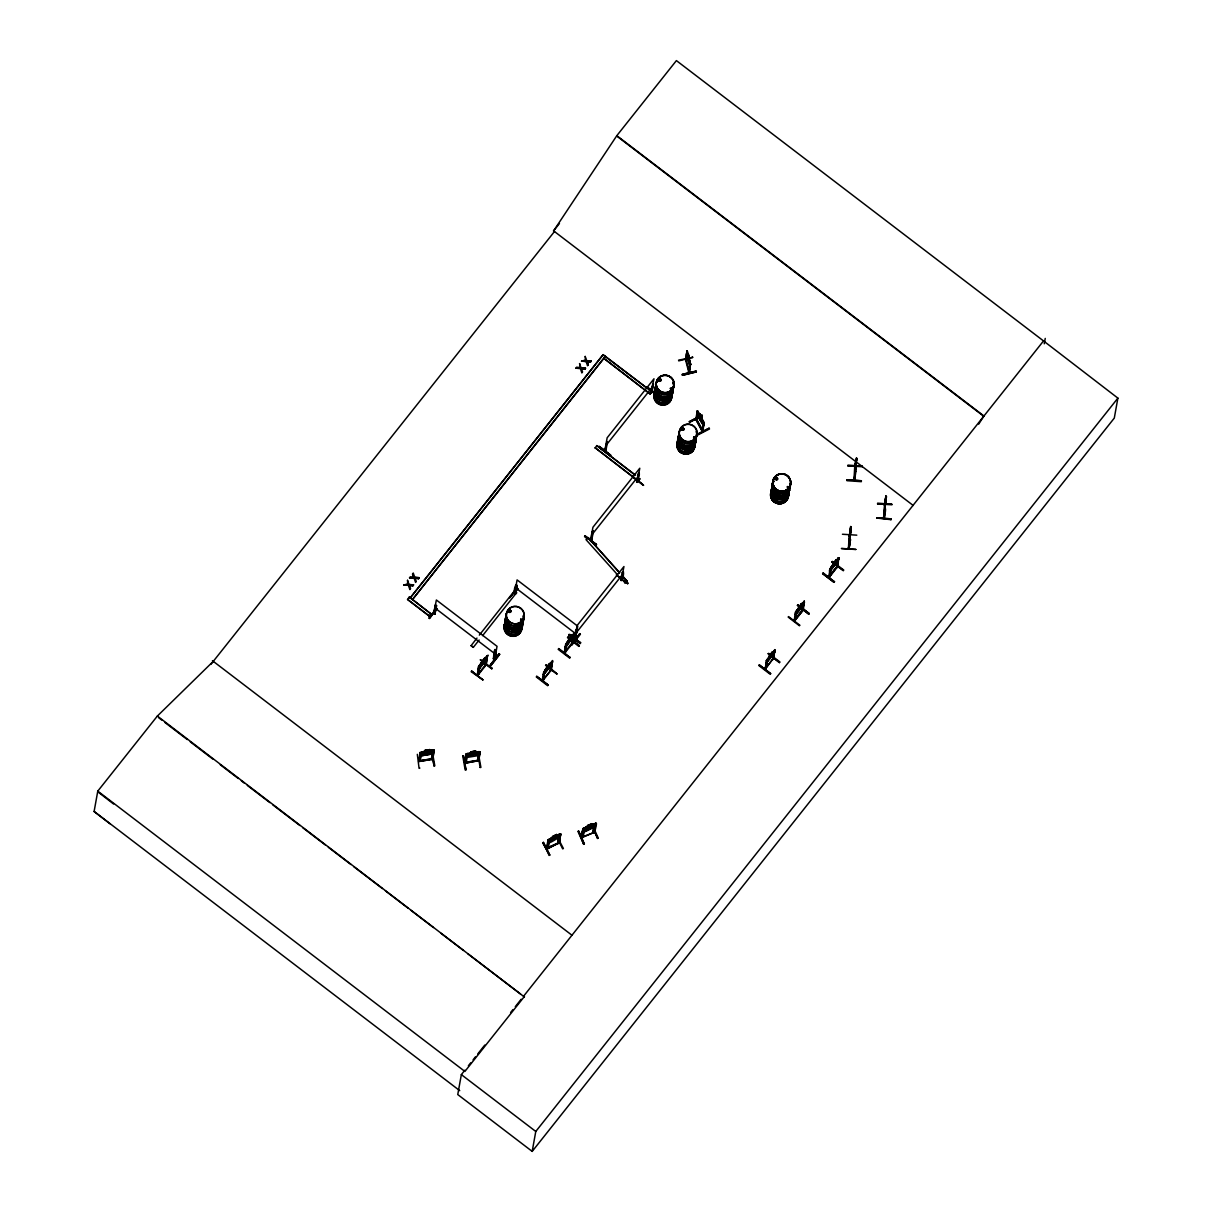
<?xml version="1.0" encoding="UTF-8"?>
<svg xmlns="http://www.w3.org/2000/svg" width="1212" height="1212" viewBox="0 0 1212 1212"><rect width="100%" height="100%" fill="white"/><g stroke="black" fill="none" stroke-linecap="round" stroke-linejoin="round"><path stroke-width="1.5" d="M508.51 611.333L510.07 609.894M509.146 610.484L509.237 611.575M511.282 611.363L509.722 609.818M520.872 619.287L521.16 620.12M520.978 619.393L520.812 619.968M658.677 380.81L658.601 379.462M660.631 380.113L660.57 379.674M660.995 379.492L660.888 380.826M670.584 388.385L670.857 388.9M681.432 429.139L682.023 427.942M683.659 428.881L682.22 428.184L682.432 429.821M681.977 428.76L682.295 429.548M683.916 429.821L683.341 427.73L681.705 428.139M693.552 438.153L693.946 436.82M693.643 437.593L693.885 437.032M694.506 438.168L694.688 437.259M775.15 479.134L775.256 478.089M777.422 478.407L776.316 479.543L775.498 478.649M777.725 478.437L777.543 479.467M788.088 486.921L787.845 487.482M788.285 487.663L788.285 486.724M849.642 538.204L849.642 539.734L850.657 530.644M855.172 469.711L855.157 471.226L855.854 466.893M884.821 507.752L884.805 509.267L885.851 499.798M850.672 527.75L850.703 526.705M850.824 527.765L850.718 526.538L849.294 536.158M856.384 458.03L854.914 466.09M885.836 497.284L885.881 496.072L885.987 497.299M548.157 848.385L547.688 847.642L546.536 848.43M849.703 536.613L851.263 527.099L848.415 548.915L849.173 535.174M850.551 528.993L850.688 530.25M855.975 462.469L856.066 460.484M885.002 508.646L885.714 498.541M855.384 467.09C856.536 465.09 857.475 444.698 855.49 471.847M885.411 502.465L885.033 508.237M885.093 505.586L886.427 496.632L883.518 517.857M842.431 534.25L856.793 535.159M849.854 535.659L849.294 536.007M862.308 466.741L847.946 465.893L847.991 465.105L862.338 466.165L847.946 465.893M891.941 504.798L877.594 503.934L877.639 503.162L891.987 504.222L877.594 503.934M855.354 470.589L856.172 462.136M856.202 461.742L855.854 465.105L855.854 463.181L855.884 464.287M885.517 502.404L885.608 501.723M850.369 532.795L850.294 532.038L849.87 538.689M849.839 539.098L850.173 535.265M847.052 479.755L846.976 480.694L861.308 481.679L861.384 480.77L847.052 479.755L861.384 480.77M849.415 542.385L850.233 529.159L848.991 548.915L850.445 539.567L849.067 547.582M849.082 548.672L850.445 539.567M849.945 539.522L850.369 540.825M855.475 471.013L853.945 480.406L854.748 466.378L855.49 466.711M851.263 527.099L850.688 528.326M854.536 478.892L853.839 480.316M854.793 473.725L855.005 474.483L855.49 463.06L854.521 480.406L855.975 471.059M855.308 468.923L856.172 461.302M883.593 518.312L884.548 504.283M885.29 501.192L885.563 498.708L884.306 517.918M885.124 509.07L883.73 516.751M886.427 496.632L885.851 497.859M890.956 519.751L891.032 518.812L876.67 518.024L890.971 519.675M855.384 470.18L855.945 464.044M841.492 548.597L855.839 549.49M891.032 518.842L876.67 517.963M594.547 832.462C600.849 809.237 588.577 837.765 594.728 832.099L581.745 837.734C581.624 828.599 586.457 823.766 582.866 837.416L581.593 836.992M855.445 465.408L855.748 462.317M849.93 533.916L850.218 530.826M885.093 503.45L885.381 500.374M850.309 534.007L850.703 529.78L850.354 534.401M885.487 503.541L885.866 499.314L885.23 502.662M850.324 531.78L850.339 533.613M885.487 501.313L885.502 503.162M855.49 463.135L855.914 460.666L855.642 463.151M434.275 612.545L434.79 613.969L433.835 613.105M493.42 658.949C495.45 634.527 497.329 666.176 493.314 658.358M494.693 658.919L493.86 658.389M574.049 638.254C573.2 642.208 578.079 626.68 575.548 630.664M110.004 823.766L94.112 811.479L97.778 791.118L157.363 716.05L524.372 996.961L523.508 996.309L1043.517 340.92L676.402 60.6L616.817 135.668L553.611 230.871L554.46 231.537L210.949 664.297M157.363 716.05L213.282 661.343M408.399 585.32L403.869 585.002L408.399 585.32L409.883 589.577L410.58 588.577L409.338 585.351L412.807 585.76L409.338 585.351M407.52 580.396L409.05 584.548L413.519 584.866L409.05 584.548M414.095 578.154L409.565 577.821L414.095 578.154L415.58 582.411L416.277 581.396L415.034 578.169L418.504 578.578L415.034 578.169M407.535 599.44L429.139 615.954L407.535 599.44L409.292 597.046L430.851 613.802L409.292 597.046M412.55 574.049L413.807 577.336L412.55 574.049L413.247 573.049L414.746 577.366L419.216 577.7L414.746 577.366M435.396 609.681L428.806 617.999L429.442 618.468L437.002 608.53M436.532 605.606L434.911 614.06L436.532 605.606L435.502 604.833L433.684 612.817M434.184 612.499L434.79 613.969M417.322 754.318L419.079 768.347L419.867 768.06M431.654 759.303C426.942 760.121 419.716 761.697 418.837 760.682M425.17 750.395L425.003 751.379L420.14 752.47C415.352 780.376 424.094 734.457 419.973 761.394M421.458 752.834L420.034 760.818L418.67 760.924M425.139 750.243L424.579 753.394L428.912 752.682L429.639 749.486L429.472 750.47M425.897 750.289L428.684 749.834M432.896 758.954L434.047 750.804L432.775 751.016L431.275 759.5L432.851 759.242M433.426 752.728L433.896 750.107M418.655 760.757L418.837 761.5L432.699 759.257L434.047 750.077L421.837 751.864M434.032 765.939L432.017 753.622L434.032 765.939L434.82 765.802L432.608 753.652M471.089 645.678L473.301 647.36L471.089 645.678L476.967 638.073M484.361 659.328L484.512 658.101L478.513 666.691L478.043 669.327L479.058 669.024M478.74 666.676L477.195 675.235L485.891 664.282M479.028 667.554L479.422 666.267L477.498 675.66L478.482 674.614L477.831 673.978L477.649 675.538L486.209 664.903L484.952 665.312L485.845 664.115M479.816 666.57L478.407 674.751L479.422 666.267M480.482 659.873L492.254 668.16L491.769 668.782L480.422 659.934L491.769 668.782M481.725 661.646L481.164 664.782L484.179 659.555M482.179 661.207L483.906 659.025M465.029 762.227C468.999 762.606 463.348 761.515 465.15 762.924M478.073 755.652L467.165 757.409L465.756 756.697L466.196 753.909L480.164 751.804L478.649 751.591M466.347 753.894L464.832 763.181L477.74 760.878M467.544 754.425L466.272 754.637L467.544 754.425L466.165 762.939L465.09 763.212L478.982 760.53L477.619 760.803M484.633 658.192C495.102 648.45 478.755 665.449 478.513 666.691M462.787 756.03L465.166 769.938L465.953 769.817L463.378 755.924M486.148 664.858L487.224 656.419L485.603 665.676M482.937 679.887L471.165 671.706L471.635 670.993L482.906 679.917L471.619 671.024M485.3 665.812L487.163 655.798M487.224 656.419L486.239 664.418M471.226 751.834L470.665 754.97L474.998 754.273L475.725 751.076L471.089 751.819L475.725 751.076M471.983 751.864L474.771 751.425M494.693 658.692C492.542 661.964 494.617 651.48 495.117 650.374M494.844 659.222L497.026 646.314L436.365 599.985L433.941 612.727M478.664 761.015L480.134 752.394L478.861 752.591L477.361 761.075L478.846 760.56M478.861 752.591L477.725 760.818M479.528 754.455L479.982 751.698L478.695 760.363L464.832 762.606M477.998 755.212L480.149 767.347M514.358 590.986L516.524 592.926L514.358 590.986L479.316 635.133M515.888 593.395L517.251 585.517C514.706 582.048 512.737 596.062 515.994 593.289L515.358 593.607M514.782 592.713L517.085 579.897L577.745 626.21L575.306 639.224M515.63 593.971L517.251 585.517M581.336 368.675L584.805 369.084L581.336 368.675L582.563 371.902L581.866 372.917L580.396 368.66L575.882 368.16M580.124 367.675C571.731 365.888 583.275 371.645 579.548 363.555L581.048 367.872L585.502 368.206L581.048 367.872M586.093 361.479L581.563 361.146L586.093 361.479L587.562 365.736L588.274 364.721L587.032 361.509L590.502 361.903L587.032 361.509M585.214 356.54L586.744 360.691L591.198 361.024L586.744 360.691M588.274 364.721L587.002 361.661M464.863 1070.196L461.348 1074.62L457.757 1094.557L532.189 1151.4L1114.298 418.079L1117.888 398.127L1043.517 340.92M536.689 676.432L548.142 684.916L547.627 685.704L536.295 676.947L536.764 676.235L548.112 684.947M543.294 674.66L544.749 670.281M543.733 671.827L542.249 680.174M544.143 672.812L544.552 671.509L542.628 680.902L551.384 669.857C547.869 677.175 555.869 645.799 551.005 669.524M545.521 665.343L556.899 674.023L546.006 664.721L556.975 673.902M542.976 680.462L543.537 679.993M543.203 679.371L544.552 671.509M543.112 679.477L545.173 670.009L546.673 667.857M546.612 668.191L546.279 670.024L549.309 664.797L544.718 670.297L552.414 661.146M546.854 666.888C545.385 670.584 550.612 660.116 549.49 664.57L551.551 661.949M603.152 354.646L410.156 597.986L603.152 354.646L647.435 388.461M549.536 663.494L549.369 664.479L550.748 662.994L550.415 664.827L544.839 671.842M652.086 391.976L603.106 354.904M550.566 670.781L552.354 661.676L551.415 670.024M558.702 648.602L569.943 657.555L558.702 648.602L558.202 649.359L569.579 658.04L570.079 657.283M633.815 477.589L595.122 447.743L638.285 480.997L640.042 478.604L638.33 480.755M635.573 475.18L596.819 445.592L634.043 474.301M566.065 646.723L573.897 636.103L565.246 646.996L566.701 642.618M596.486 544.476L585.063 535.871L596.41 544.688M565.686 644.163L564.186 652.935L573.018 641.572M566.11 645.148L566.504 643.845L564.58 653.238L573.397 642.254M567.958 637.058L567.474 637.679L578.851 646.36L579.336 645.754L567.958 637.058L579.321 645.754M564.231 652.647L565.489 652.329M564.262 652.753C566.898 651.359 564.686 649.087 566.504 643.845M569.155 634.255L580.624 642.799L580.139 643.557L568.746 634.876L580.184 643.481M568.564 640.527L568.246 642.36L571.261 637.148C557.853 655.192 578.306 624.892 573.67 636.133M568.807 639.224C567.337 642.921 572.564 632.452 571.443 636.906L573.503 634.285M619.59 572.609L588.138 537.598L619.544 572.852M606.667 442.941L607.06 441.638L605.152 451.031L606.121 449.985L605.606 449.319L604.712 450.606M605.53 449.531L604.894 450.319M607.06 441.638L604.833 450.622L607.151 437.79L653.98 378.78L650.799 392.733L652.223 391.506M607.454 441.941L606.076 449.622M571.988 643.102L574.306 634.012L572.382 643.405L572.928 641.693M590.547 540.188L592.941 527.25L639.784 468.241L637.088 482.376L637.891 481.24M572.473 643.284L574.246 633.376M591.789 539.537C596.698 516.373 588.229 547.127 591.971 539.158M591.259 538.81L591.108 540.37L591.91 539.249M574.624 638.224L575.367 638.891M575.291 633.346L575.851 630.285M575.124 636.542L577.109 625.543L623.953 566.534L621.211 580.487M574.973 639.391L577.018 629.392L576.624 630.694M577.412 629.695L575.155 638.497M576.033 637.376L574.821 637.876M610.545 455.318L599.243 446.44L598.743 447.198L610.181 455.803L610.666 455.197L599.243 446.44L610.636 455.121M579.76 633.755L580.396 634.24L571.685 645.36L571.064 644.875L579.821 633.603L571.216 644.981M543.309 842.476L549.672 855.157L542.673 842.825M580.654 642.769L574.412 638.254M546.597 848.142L559.338 842.34M559.262 834.083L560.671 833.871L547.975 839.855L547.566 842.628L548.945 842.81M546.642 848.491L548.188 839.931M558.171 843.249L547.96 848.567L549.233 839.961L548.082 840.522L546.733 848.991L548.082 848.082M546.703 848.142L559.368 843.037L560.641 834.417L559.49 834.992L557.914 843.022L559.49 834.992M548.218 848.021L549.233 839.961M552.551 836.447L551.99 839.583L555.929 837.674L556.247 835.841M553.233 836.265L555.763 835.038M556.49 834.538L556.308 835.522L558.353 834.826L558.035 836.659L549.884 840.598L550.218 838.78L552.384 837.431M556.384 835.659L556.641 834.432L552.49 836.613M558.141 843.461L559.262 842.113M559.49 842.552L547.036 848.93M560.641 834.417L559.399 842.037M646.254 387.34L646.738 386.719L655.313 393.173L646.723 386.719M632.179 476.619L643.481 485.406L632.497 476.21M625.225 580.957L628.119 583.078L627.649 583.699L616.302 574.852L620.62 578.139M650.223 394.052L603.712 358.237L650.223 394.052L651.98 391.643M650.799 392.733L653.116 383.628L652.101 392.112M653.51 383.931L651.556 392.597M651.495 392.552L652.101 391.779M637.618 480.664C636.906 484.558 641.421 469.786 638.118 474.089L637.3 482.346M622.029 579.654L620.847 580.366L622.286 572.382C624.983 568.716 622.726 582.699 620.786 580.063M620.014 577.2L625.044 582.805M643.572 485.179L636.785 479.437M622.104 575.397L627.089 581.26L622.059 575.655M593.744 827.326C599.228 823.024 585.26 832.78 583.775 831.75L582.411 831.265L582.881 828.629L584.517 827.644M583.017 828.584L581.412 837.341L582.987 836.931M627.649 583.699L624.816 581.381M584.169 828.796L582.866 836.719M587.578 825.448L587.002 828.584L591.032 826.872L591.744 823.645L591.577 824.614M584.335 844.022L578.609 830.962L584.305 844.037M587.456 826.569L587.638 825.584M588.259 825.296L590.85 824.205M532.189 1151.4L535.78 1131.463L1117.888 398.127M594.471 831.523L593.092 832.386L594.668 824.342M593.244 832.265L593.183 831.962M595.198 825.827L595.668 823.221M678.705 360.888L692.658 357.373L678.523 360.176M594.562 831.765L595.819 823.145L583.093 828.72M597.561 838.446L592.804 826.736L590.138 826.826L593.077 824.569L585.82 827.614L588.35 827.584L585.26 829.932L589.183 827.432L592.516 826.917L597.561 838.446L598.289 838.128L593.153 826.842M682.432 375.265L696.355 371.872L682.432 375.311L682.265 374.387L696.203 371.039M689.37 359.419L690.355 364.403L686.871 350.965L685.871 360.494M685.78 360.646L685.962 358.858L689.446 372.811L690.522 363.464L689.007 372.645M685.825 360.782C687.537 341.981 688.416 356.404 685.659 360.252M688.068 355.601L688.825 361.615L689.537 358.434C685.174 344.541 691.84 367.478 688.855 359.676L689.431 363.812M688.431 354.071L688.371 357.828C685.553 349.935 691.507 373.341 689.219 359.449M688.477 355.207L689.158 357.888M688.689 357.04L688.704 356.434M689.264 371.554L688.492 371.736L689.325 371.251M690.522 363.464L689.204 371.569M688.795 372.387L690.461 364.221M702.263 415.686L689.689 422.215M695.885 419.049L697.279 410.913L699.778 414.746L699.96 413.762M697.021 413.61L697.415 410.838M701.93 430.275L703.005 431.427L696.279 419.11L697.703 411.141L696.521 420.594L695.764 419.216L702.43 431.623L696.521 420.594M696.961 420.367L697.885 412.489M699.703 414.58L698.915 413.534L700.142 417.216C696.93 412.777 699.794 419.791 699.582 415.14L701.657 418.958L701.339 420.791L699.127 416.928L702.324 422.776L701.066 418.913L702.672 420.367L700.612 417.792L699.748 413.671L701.793 418.731L702.036 417.579M696.491 434.684L709.156 428.124L709.49 428.957L696.824 435.517L696.445 434.82L709.111 428.275M701.809 430.608L703.748 422.2L703.096 430.957M702.384 430.199L703.748 422.2M703.414 425.654L703.884 423.033M702.566 431.654L704.036 422.973M759.257 665.009L770.68 673.66L770.196 674.281L758.833 665.555L759.348 664.812L770.65 673.584M766.181 668.433L765.742 667.63L764.939 668.706M766.317 660.404L765.863 663.237L766.757 662.843M773.438 657.858L772.998 659.631L774.922 650.253L773.498 658.222L764.893 669.054L767.454 658.949M766.726 661.388L767.12 660.085L765.196 669.478L766.226 667.948M766.151 668.13L767.12 660.085M766.105 668.569L767.514 660.388M769.423 655.465L768.862 658.601L771.877 653.374M769.878 655.025L771.605 652.844M772.059 653.147L772.226 651.92L772.165 652.995M772.605 659.343L774.922 650.253M773.362 659.207L774.862 649.617L766.348 660.601M779.467 662.6L768.181 653.692L779.467 662.6L779.952 661.979L768.575 653.298M788.542 616.575L799.905 625.256M802.662 606.061C806.692 598.622 792.966 622.317 795.587 611.954M794.89 619.62L795.481 619.877M794.784 620.892L796.405 611.636M808.752 614.151L797.405 605.303L808.752 614.151L809.237 613.545L797.86 604.849L809.222 613.545M798.708 607.015L798.147 610.151L801.162 604.939L795.708 612.045L794.087 620.726L802.92 609.378L803.268 610.166M798.738 607.197L801.617 603.576L797.026 610.136L795.496 619.514M801.496 603.47L801.223 604.606L802.602 603.121L802.268 604.955L796.693 611.969M801.617 603.576L801.344 604.712L804.268 601.273L802.768 609.772L794.178 620.62M802.495 610.787L804.207 601.803L803.314 609.863M802.283 611.196L804.132 601.182M829.659 571.307C827.478 568.686 845.673 550.051 835.856 561.217C837.901 556.02 828.417 570.564 836.144 560.08M830.235 568.564L828.599 577.245L837.431 565.883M828.75 576.836L829.19 577.503L830.917 568.155M831.886 561.989L832.386 561.368L843.749 570.049L843.264 570.67L831.886 561.989L843.4 570.488M829.629 575.715L829.902 576.639L829.538 575.836M829.902 576.639L831.553 566.655L833.053 564.504M833.22 563.535L832.659 566.671L835.674 561.444L831.22 567.049M833.174 564.61L833.356 563.625M836.022 559.989L835.735 561.126L837.113 559.641L836.795 561.459L831.22 568.489M837.689 566.595L838.734 558.323L836.931 567.428M836.795 567.701L838.659 557.687L837.295 566.292L828.69 577.124M834.523 581.563L833.992 582.351L822.63 573.655L823.145 572.882L834.371 581.866M855.414 466.12L856.793 458.59M853.93 478.846L854.051 478.846M850.233 529.311L850.718 526.538M850.067 533.128L850.4 531.295M849.794 537.431L850.354 534.28M850.506 534.295L850.173 535.386M884.442 504.616L885.124 504.616M885.396 498.844L885.881 496.072M886.033 496.087L884.336 505.389M884.957 506.964L885.517 503.828M884.154 518.312L883.487 518.357M885.533 510.373C883.593 525.432 883.23 515.857 885.608 509.101M978.69 424.139L983.932 415.989L616.817 135.668M1044.259 343.814L1045.244 338.421M543.612 679.856L543.173 679.053L542.294 680.417L551.369 669.66M848.355 547.642L849.142 547.142M509.373 611.833L509.101 610.848M510.873 611.212L509.525 612.015M521.842 619.453L520.812 619.029L520.63 620.347M658.828 379.826L659.434 379.008M658.934 379.871L659.904 379.159M660.57 380.326L658.904 380.25M683.795 429.018L683.189 429.836M702.96 431.245L702.293 429.76M636.573 482.058L637.527 480.77M574.776 638.163L575.988 637.663M565.534 651.889L567.125 642.345L568.625 640.209M837.659 566.746L829.084 577.427M485.679 660.676L486.679 658.434L478.982 669.145L485.739 660.631M550.672 665.827L551.808 663.676L543.976 674.296L550.869 665.873M765.832 663.009L774.513 652.344M837.174 562.565L838.189 560.323L830.478 571.034M773.135 652.162L771.105 655.556L772.817 654.283L767.802 660.631M584.957 536.113L596.455 544.642L595.971 545.264L590.305 540.885M767.772 660.631L769.908 657.071L768.287 658.237L773.104 652.177M420.079 761.363L420.17 760.788M432.487 758.364L431.305 758.606L431.578 759.515M508.873 610.363L508.798 611.999M510.57 611.696L510.6 610.575M660.979 380.462L659.601 381.341L658.51 380.113M670.281 388.249L671.63 388.098M671.63 389.037L671.584 388.113M682.053 428.29L682.008 429.29M693.628 444.122L692.809 444.471M775.165 478.089L776.286 477.331M777.634 479.088L776.619 479.982L775.256 479.058M787.149 493.935L787.164 493.011M796.602 610.424L795.496 612.06M701.763 430.351L702.521 430.245M481.543 662.616L479.725 666.6L483.709 662.176L485.618 657.752L484.239 659.237M769.256 656.434L767.423 660.419L771.408 655.995L773.317 651.571L771.938 653.056M822.645 573.624L834.038 582.275M822.993 573.185L834.492 581.73M799.496 625.801L788.148 617.075M688.567 371.614L689.204 371.175L688.977 372.493M429.442 618.468L437.093 608.575M516.115 589.577L509.525 597.895L517.812 588.487M517.812 588.593L514.539 592.804L515.509 593.88M585.063 535.871L584.548 536.658L587.396 538.81M592.85 531.098L592.077 532.098L593.259 531.401M639.315 473.392L638.118 474.089M499.147 653.768L490.33 664.979L490.966 665.449L499.677 654.328L499.102 653.707L490.39 664.827M590.638 540.082L591.426 539.067M637.573 480.952L637.285 482.012M637.951 481.285L636.648 481.891M568.701 634.937C577.321 632.482 564.459 644.92 569.292 640.83C561.747 651.42 576.215 633.77 570.488 639.33L572.079 636.436M623.468 571.685L622.286 572.382M621.695 579.063L621.195 580.563M559.444 223.508L553.52 230.977L554.384 231.643M403.869 585.002C407.959 583.775 407.747 584.638 407.55 580.23M409.565 577.821L410.307 576.76L413.837 577.17M575.851 368.327L576.594 367.266M581.563 361.146C585.638 359.934 585.441 360.797 585.245 356.373M412.777 585.926L413.519 584.866M418.473 578.745L419.216 577.7M584.775 369.251L585.502 368.206M590.471 362.07L591.198 361.024M605.409 356.086L412.368 599.682L604.152 358.07M429.139 615.954L430.896 613.545M595.077 448.001L596.819 445.592M605.712 445.774L652.556 386.764M473.301 647.36L479.134 640.012M482.649 635.588L516.57 592.668M487.618 656.722L486.436 657.419M591.501 535.234L638.345 476.225M552.748 661.964L551.551 662.661M574.7 634.315L573.518 635.012M576.836 632.043L622.513 574.518M550.096 670.433L550.975 669.357M804.601 602.106L803.42 602.803M839.128 558.611L837.931 559.308M795.496 619.59L802.42 610.924M830.008 576.109L836.462 567.11M794.633 620.908L803.298 610.045M769.468 655.647L772.347 652.011M775.316 650.541L774.135 651.238M766.56 662.873L773.453 654.45M468.377 1065.757L470.726 1062.803M473.074 1059.849L475.422 1056.894M477.755 1053.94L484.8 1045.062M510.6 1012.55L512.949 1009.596M515.297 1006.642L521.16 999.264M524.478 996.385L464.893 1071.438L97.778 791.118M558.565 837.977C564.05 833.598 550.324 843.582 548.763 842.764L547.642 842.416M571.322 636.815L572.7 635.33L570.791 639.754L566.807 644.178M557.656 837.447L554.126 838.325L550.324 841.037L553.323 838.522L550.854 838.689L557.944 835.295L555.066 837.674L557.656 837.447L563.398 848.506L562.686 848.854L557.065 837.659M651.768 391.491L654.919 393.87M658.677 379.144L659.964 378.705M671.569 388.961L670.357 388.779M683.598 429.472L682.447 429.76M510.934 611.924L509.707 612.53L508.707 611.621M573.458 634.376L574.261 633.618M551.505 662.025L552.308 661.267M838.78 557.778L837.75 558.58L838.689 557.914M804.268 601.273L796.693 610.53M685.416 359.297L688.916 372.796M588.138 537.598L586.002 539.643L617.453 574.655M624.998 583.048L627.134 581.002M651.586 391.385L654.95 393.627M773.347 658.298L765.333 669.191M433.608 752.849L431.881 754.046L421.079 755.833L419.64 754.955L420.14 752.47M477.937 755.485L479.513 754.303M477.967 755.637L479.694 754.44M420.185 761.136L418.791 761.303M559.399 834.159L547.975 839.855M587.396 826.417L585.184 827.66L584.851 829.493L590.895 827.66L593.183 825.963L593.516 824.13L591.426 824.721M683.598 429.957L682.265 430.23L681.538 429.093M694.461 438.077L693.597 438.062M509.055 610.09L509.373 609.909A9.09 8.893 10.2 0 0 507.676 611.636M509.373 610.515L510.282 610.272M521.554 620.271L520.69 620.256M777.225 479.604L775.953 479.755M787.179 486.573L788.148 486.588M787.936 487.815L787.224 487.709M696.809 413.55L697.385 415.852M689.658 422.382L689.28 421.685L701.945 415.125L702.309 415.822M689.31 421.715L701.975 415.171M702.324 415.625L689.598 422.23M703.339 421.276L703.975 423.155L701.854 418.564M704.369 423.321L703.308 422.427M584.411 843.87L583.684 844.325L578.427 831.159M583.699 844.309L577.942 831.371M556.566 834.674L552.248 837.462M543.218 842.537L549.142 855.43L549.854 855.081L543.415 842.31M548.294 840.961L549.46 840.401M559.717 835.416L560.868 834.856M558.49 843.113L559.414 842.749M885.033 505.692L884.245 517.221M591.804 823.781L587.502 825.614M584.578 827.781L595.743 823.357M583.184 829.75L584.366 829.25M594.865 824.796L596.062 824.296M593.91 827.448L583.775 831.75L582.411 831.265M581.548 837.28L594.622 832.265M478.801 760.621L477.27 760.591L478.588 760.03M565.125 646.905L566.125 646.617M829.644 571.079L830.432 570.822M829.538 571.216L830.553 570.913M543.264 674.433L544.052 674.175M543.158 674.569L544.173 674.266M795.027 614.696L796.026 614.408M424.973 751.228L422.594 751.94L422.261 753.758L431.245 752.319L431.563 750.486L429.306 750.531M659.419 379.068L660.707 379.538M776.983 477.861L775.862 477.77L775.65 478.937M776.786 479.301L775.862 479.285M687.31 352.041L687.022 350.919M689.28 366.342L690.037 366.994L686.734 355.919M689.583 358.555L688.28 354.101M690.84 364.691L690.037 363.585M514.842 592.426L515.736 593.35M493.572 658.267L494.769 658.767M425.018 750.395L429.669 749.637M429.336 750.683L432.639 749.955M424.912 751.561L429.245 750.864M420.276 753.531L421.549 753.319M434.138 751.288L432.775 751.016M431.957 753.909L421.079 755.833M420.231 760.5L432.76 758.757M418.746 761.03L432.563 758.742M470.998 753.137L475.331 752.44M478.937 753.076L480.225 752.864M462.726 756.061L463.529 755.773L465.953 769.817M465.938 762.272L477.316 760.394M480.119 767.514L480.906 767.393L478.695 755.243M475.392 752.107L477.649 752.061L477.331 753.894L468.347 755.349L468.68 753.516L470.938 752.955M659.601 378.644L660.888 379.174M693.931 436.79L694.749 437.259M776.271 477.27L777.286 477.558M582.927 836.432L582.942 837.234M856.702 459.848L854.657 467.847M885.139 501.101L884.427 511.903M885.305 507.919L885.124 509.888M850.127 538.37L849.96 540.355M841.507 548.43L855.854 549.384M432.563 750.001L434.047 750.077M696.324 418.822L696.945 420.034M467.287 757.364L465.756 756.697M510.282 610.197L510.873 611.03A9.09 8.893 10.2 0 0 508.964 612.212M515.918 585.123L516.948 585.896M574.079 638.451L575.139 639.421M435.199 605.227L436.229 606M494.814 650.768L495.859 651.541M616.741 136.032L983.856 416.367M553.611 230.871L913.212 505.465M515.661 587.865L574.836 633.058M434.926 607.969L495.587 654.283M212.418 660.692L572.034 935.285M158.757 717.792L161.757 720.079M164.771 722.367L187.284 739.562M190.284 741.85L212.797 759.045M220.296 764.772L238.31 778.528M241.324 780.831L244.324 783.119M247.324 785.406L269.837 802.602M272.836 804.889L299.864 825.523M302.864 827.811L325.377 845.006M328.376 847.294L350.889 864.489M353.889 866.792L382.416 888.563M385.416 890.85L407.929 908.046M410.929 910.333L433.442 927.528M440.956 933.27L463.469 950.45M467.968 953.889L520.509 994.007M461.348 1074.62L535.78 1131.463M94.112 811.479L459.727 1090.648M97.672 791.709L113.564 803.995M499.662 654.298L490.951 665.418M697.279 410.913L698.218 411.883M699.642 414.822L698.46 413.11L699.112 417.761L702.445 422.837L701.718 418.625M681.614 429.412L682.023 429.942A8.969 8.772 10.2 0 1 684.022 428.76M697.703 411.141L703.248 421.382M696.461 418.928L702.278 429.836M689.401 363.858L687.159 355.192M687.492 353.359L688.128 355.267L687.386 351.313M692.446 356.782L692.628 357.54M696.37 371.963L696.173 371.205L682.28 374.417M467.908 753.288L466.196 753.909M686.765 355.995L686.553 353.556L686.613 356.025M522.887 616.014A9.09 8.893 10.2 0 1 514.449 628.225A9.09 8.893 10.2 0 1 506.086 615.847M523.387 618.044A8.954 8.757 10.2 0 1 514.494 627.846A8.954 8.757 10.2 0 1 505.646 617.862M509.101 612.09A8.954 8.757 10.2 0 1 511.116 610.969M507.692 611.53A9.09 8.893 10.2 0 1 509.388 609.909M523.008 620.256A8.969 8.772 10.2 0 1 512.918 629.982A8.969 8.772 10.2 0 1 505.843 617.862A8.969 8.772 10.2 0 0 512.918 629.982A8.969 8.772 10.2 0 0 523.008 620.256A8.908 8.711 10.2 0 1 512.949 629.816A8.908 8.711 10.2 0 1 505.919 617.756M522.917 622.741A8.908 8.711 10.2 0 1 511.752 629.907A8.908 8.711 10.2 0 1 505.858 618.09M521.781 622.18A9.09 8.893 10.2 0 1 514.524 634.33A9.09 8.893 10.2 0 1 504.343 624.347M504.359 624.241A9.09 8.893 10.2 0 0 514.524 634.33A9.09 8.893 10.2 0 0 521.751 622.286M504.98 621.998A9.09 8.893 10.2 0 1 506.177 619.999M522.599 622.483A8.954 8.757 10.2 0 1 514.858 632.225A8.954 8.757 10.2 0 1 504.843 624.574M504.859 622.301A8.954 8.757 10.2 0 1 505.465 620.089M504.965 622.12A9.09 8.893 10.2 0 1 506.146 620.12M504.722 624.135A8.969 8.772 10.2 0 0 511.797 636.27A8.969 8.772 10.2 0 0 521.887 626.528A8.908 8.711 10.2 0 1 511.828 636.088A8.908 8.711 10.2 0 1 504.798 624.028M522.751 622.347A9.09 8.893 10.2 0 1 512.524 632.209A9.09 8.893 10.2 0 1 505.359 619.908M789.936 485.497A8.954 8.757 10.2 0 1 778.725 494.981A8.954 8.757 10.2 0 1 773.983 481.134M790.269 483.664A8.954 8.757 10.2 0 1 780.195 493.375A9.09 8.893 10.2 0 1 773.029 481.088M773.135 481.27A8.954 8.757 10.2 0 0 780.195 493.375A9.09 8.893 10.2 0 0 790.436 483.527M790.042 485.724A9.09 8.893 10.2 0 1 778.634 495.344A9.09 8.893 10.2 0 1 773.832 481.285M789.512 489.996A8.938 8.726 10.2 0 1 778.331 497.178A8.908 8.711 10.2 0 1 772.468 485.209A8.984 8.787 10.2 0 0 778.331 497.147A8.908 8.711 10.2 0 0 789.512 489.86A8.984 8.787 10.2 0 1 778.331 497.147A8.938 8.726 10.2 0 1 772.423 485.33A8.969 8.772 10.2 0 0 778.316 497.223A8.954 8.757 10.2 0 0 789.497 490.193A8.969 8.772 10.2 0 1 778.316 497.223A8.954 8.757 10.2 0 1 772.377 485.512A8.908 8.711 10.2 0 0 778.301 497.359A8.908 8.711 10.2 0 0 789.451 490.193M790.345 483.3A8.969 8.772 10.2 0 1 780.27 493.026A8.969 8.772 10.2 0 1 773.195 480.891M788.315 489.633A9.09 8.893 10.2 0 1 778.695 501.753A9.09 8.893 10.2 0 1 772.726 487.451M789.133 489.936A8.954 8.757 10.2 0 1 779.074 499.647A8.954 8.757 10.2 0 1 772.014 487.542M788.815 491.769A8.954 8.757 10.2 0 1 779.907 501.571A8.954 8.757 10.2 0 1 771.074 491.572M771.68 489.375A8.954 8.757 10.2 0 1 772.862 487.406M788.754 492.133A8.969 8.772 10.2 0 1 779.846 501.965A8.969 8.772 10.2 0 1 770.983 491.951M788.436 493.86A8.954 8.757 10.2 0 1 778.362 503.571A8.954 8.757 10.2 0 1 771.302 491.466A8.908 8.711 10.2 0 0 778.377 503.541A8.908 8.711 10.2 0 0 788.391 493.86A8.969 8.772 10.2 0 1 778.346 503.707A8.969 8.772 10.2 0 1 771.271 491.587A8.938 8.726 10.2 0 0 777.195 503.45A8.938 8.726 10.2 0 0 788.391 496.269M789.209 491.86A8.969 8.772 10.2 0 1 777.983 499.071A8.969 8.772 10.2 0 1 772.059 487.163M696.249 436.214A8.969 8.772 10.2 0 1 686.174 445.955A8.969 8.772 10.2 0 1 679.099 433.82M681.932 430.245A8.969 8.772 10.2 0 1 683.962 429.124M696.324 435.85A8.969 8.772 10.2 0 1 686.234 445.577A8.969 8.772 10.2 0 1 679.159 433.457M696.112 431.427A8.969 8.772 10.2 0 1 686.628 443.38A8.969 8.772 10.2 0 1 680.735 429.275M696.036 438.517A8.969 8.772 10.2 0 1 678.871 433.82M696.658 434.017A8.969 8.772 10.2 0 1 696.642 436.305M678.796 435.547A8.954 8.757 10.2 0 0 685.856 447.652A8.938 8.726 10.2 0 0 695.885 438.062A8.908 8.711 10.2 0 1 685.871 447.622A8.938 8.726 10.2 0 1 678.796 435.684A8.984 8.787 10.2 0 0 678.114 437.956A8.908 8.711 10.2 0 1 678.781 435.881M678.75 435.684A8.969 8.772 10.2 0 0 685.825 447.819A8.969 8.772 10.2 0 0 695.915 438.077A8.954 8.757 10.2 0 1 685.856 447.652A8.908 8.711 10.2 0 1 678.841 435.562M694.991 437.699A8.969 8.772 10.2 0 1 685.507 449.652A8.969 8.772 10.2 0 1 679.599 435.547M695.279 442.35A9.09 8.893 10.2 0 1 685.038 452.212A9.09 8.893 10.2 0 1 677.872 439.911M695.506 440.289A8.954 8.757 10.2 0 1 686.598 450.091A8.954 8.757 10.2 0 1 677.766 440.107M678.372 437.896A8.954 8.757 10.2 0 1 679.553 435.926M694.506 446.986A8.969 8.772 10.2 0 1 682.78 451.606A8.969 8.772 10.2 0 1 677.962 440.092M695.127 442.486A8.969 8.772 10.2 0 1 695.112 444.774M677.675 441.819A8.954 8.757 10.2 0 0 683.583 453.697A8.969 8.772 10.2 0 0 694.794 446.622A8.908 8.711 10.2 0 1 683.598 453.652A8.969 8.772 10.2 0 1 677.629 441.941A8.938 8.726 10.2 0 0 683.568 453.803A8.938 8.726 10.2 0 0 694.749 446.622A8.954 8.757 10.2 0 1 683.583 453.697A8.908 8.711 10.2 0 1 677.705 441.835M695.067 437.896A9.09 8.893 10.2 0 1 685.447 450.016A9.09 8.893 10.2 0 1 679.462 435.714M695.915 438.153A8.984 8.787 10.2 0 1 688.158 447.925A8.984 8.787 10.2 0 1 678.114 440.259A8.908 8.711 10.2 0 0 688.128 447.97A8.908 8.711 10.2 0 0 695.824 438.274M673.236 387.234A8.969 8.772 10.2 0 1 663.146 396.96A8.969 8.772 10.2 0 1 656.071 384.825M658.904 381.265A8.969 8.772 10.2 0 1 660.934 380.129M673.296 386.855A8.969 8.772 10.2 0 1 663.206 396.597A8.969 8.772 10.2 0 1 656.131 384.462M658.964 380.886A8.969 8.772 10.2 0 1 660.995 379.765M673.099 382.431A8.969 8.772 10.2 0 1 668.918 393.536A8.969 8.772 10.2 0 1 657.222 390.34A8.969 8.772 10.2 0 1 659.373 378.689M673.024 382.81A8.969 8.772 10.2 0 1 663.54 394.764A8.969 8.772 10.2 0 1 657.646 380.659M672.902 391.234A8.954 8.757 10.2 0 1 661.691 398.43A8.984 8.787 10.2 0 1 655.737 386.598A8.908 8.711 10.2 0 0 661.707 398.4A8.984 8.787 10.2 0 0 672.918 391.294A8.908 8.711 10.2 0 1 661.707 398.4A8.954 8.757 10.2 0 1 655.783 386.552M672.902 389.067A8.969 8.772 10.2 0 1 662.812 398.793A8.969 8.772 10.2 0 1 655.737 386.673M672.812 389.279A8.908 8.711 10.2 0 1 662.782 398.96A8.908 8.711 10.2 0 1 655.753 386.901M672.569 390.931A8.969 8.772 10.2 0 1 663.646 400.748A8.969 8.772 10.2 0 1 654.783 390.734M655.404 388.537A8.969 8.772 10.2 0 1 656.586 386.567M672.175 393.127A8.969 8.772 10.2 0 1 662.085 402.869A8.969 8.772 10.2 0 1 655.01 390.734M672.493 391.294A8.969 8.772 10.2 0 1 663.585 401.127A8.969 8.772 10.2 0 1 654.722 391.112M655.344 388.9A8.969 8.772 10.2 0 1 656.51 386.931M672.099 393.506A8.969 8.772 10.2 0 1 662.01 403.232A8.969 8.772 10.2 0 1 654.934 391.097M671.766 395.354A8.969 8.772 10.2 0 1 661.676 405.081A8.969 8.772 10.2 0 1 654.601 392.946M671.736 395.218A8.908 8.711 10.2 0 1 661.707 404.899A8.908 8.711 10.2 0 1 654.677 392.839M560.459 833.811L559.989 836.416L560.611 833.72M700.157 414.686L701.43 417.458L700.157 414.686M480.588 664.418L482.209 663.252C474.665 673.827 489.133 656.177 483.406 661.737L485.436 658.343L480.588 664.418M545.718 669.66L547.339 668.494C539.779 679.068 554.263 661.419 548.536 666.979L550.566 663.585L545.718 669.66M797.572 609.803L799.193 608.621C791.648 619.211 806.116 601.561 800.39 607.121L802.42 603.727L797.572 609.803M832.083 566.307L833.72 565.14C826.16 575.715 840.643 558.065 834.901 563.625L836.931 560.232L832.083 566.307M423.215 752.046L425.957 752.697L422.685 754.349L426.851 752.743L430.714 753.046L427.881 752.379L431.048 750.804L427.018 752.304L423.215 752.046M469.317 753.622L472.044 754.273L468.771 755.94L472.938 754.334L476.801 754.637L473.968 753.955L477.134 752.394L473.104 753.879L469.317 753.622M697.461 415.716L703.627 425.73L697.461 415.716M508.116 620.317A8.969 8.772 10.2 0 0 523.523 618.499A8.969 8.772 10.2 0 0 514.1 606.348A8.969 8.772 10.2 0 0 508.116 620.317A8.908 8.711 10.2 0 0 523.433 618.665A8.908 8.711 10.2 0 0 514.07 606.576A8.908 8.711 10.2 0 0 508.131 620.468M513.676 625.831A9.09 8.893 10.2 0 0 523.902 615.954A9.09 8.893 10.2 0 1 513.661 625.937A9.09 8.893 10.2 0 1 506.48 613.636A9.09 8.893 10.2 0 0 513.676 625.831M774.665 487.769A8.969 8.772 10.2 0 0 790.057 485.951A8.969 8.772 10.2 0 0 780.649 473.801A8.969 8.772 10.2 0 0 774.665 487.769A8.908 8.711 10.2 0 0 789.982 486.103A8.908 8.711 10.2 0 0 780.619 474.028A8.908 8.711 10.2 0 0 774.68 487.921A8.938 8.726 10.2 0 0 790.027 485.936A8.938 8.726 10.2 0 0 780.649 473.831A8.984 8.787 10.2 0 0 774.635 487.845A8.984 8.787 10.2 0 0 790.057 486.027A8.984 8.787 10.2 0 0 780.634 473.847A8.938 8.726 10.2 0 0 774.695 487.739M681.038 438.108A8.969 8.772 10.2 0 0 696.43 436.29A8.969 8.772 10.2 0 0 687.022 424.139A8.969 8.772 10.2 0 0 681.038 438.108M681.038 438.274A8.908 8.711 10.2 0 0 696.339 436.471A8.908 8.711 10.2 0 0 686.992 424.382A8.908 8.711 10.2 0 0 681.038 438.274M658.01 389.128A8.969 8.772 10.2 0 0 673.402 387.31A8.969 8.772 10.2 0 0 663.994 375.144A8.969 8.772 10.2 0 0 658.01 389.128M658.01 389.279A8.908 8.711 10.2 0 0 673.327 387.476A8.908 8.711 10.2 0 0 663.964 375.387A8.938 8.726 10.2 0 0 657.995 389.294A8.938 8.726 10.2 0 0 673.342 387.492A8.938 8.726 10.2 0 0 663.964 375.372A8.908 8.711 10.2 0 0 658.01 389.279"/></g></svg>
